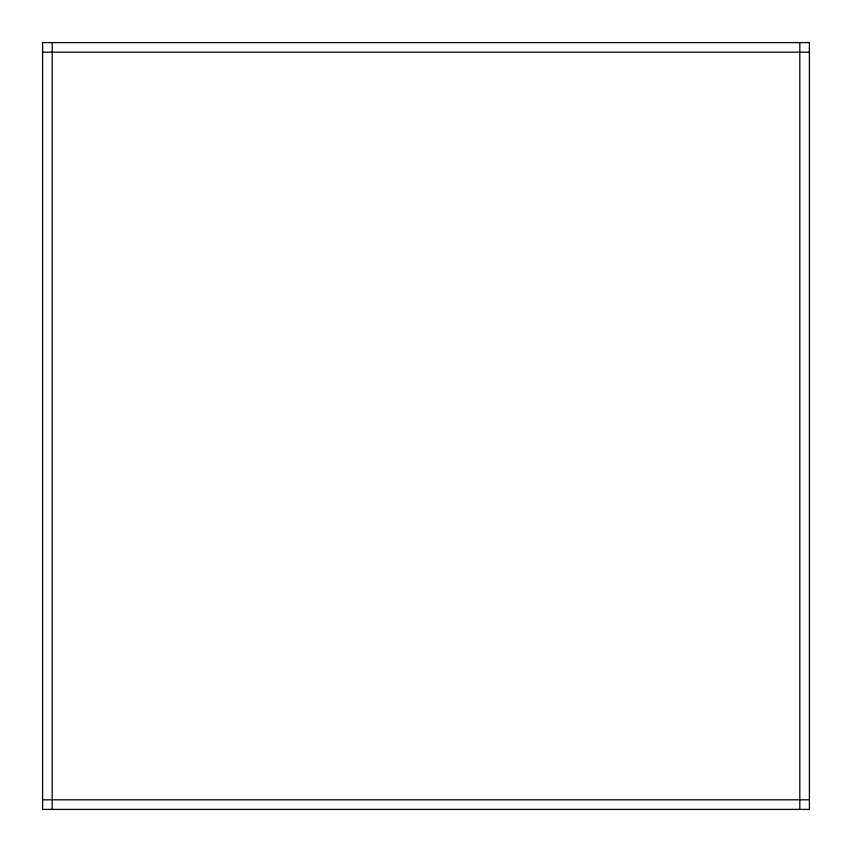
<?xml version="1.0" encoding="UTF-8"?>
<svg xmlns="http://www.w3.org/2000/svg" width="852" height="852" viewBox="0 0 852 852"><rect width="100%" height="100%" fill="white"/><g stroke="black" fill="none" stroke-linecap="round" stroke-linejoin="round"><path stroke-width="1.28" d="M42.6 52.185L809.4 52.185M42.6 799.815L809.4 799.815M799.815 42.6L799.815 809.4M52.185 42.6L52.185 809.4M809.4 42.6L42.6 42.6L42.6 809.4L809.4 809.4L809.4 42.6"/></g></svg>
